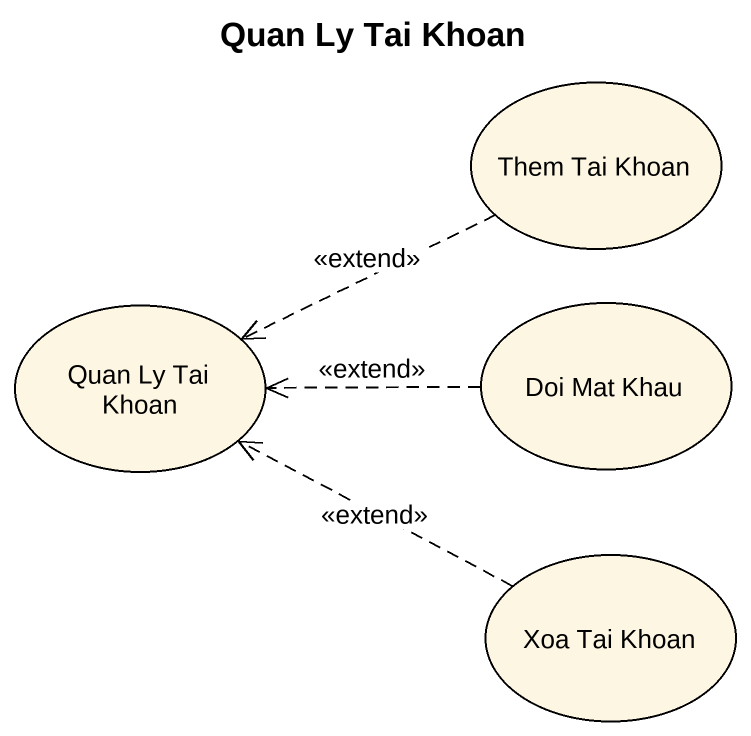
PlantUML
@startuml
title Quan Ly Tai Khoan
usecase "Them Tai Khoan" as Them_Tai_Khoan
usecase "Quan Ly Tai Khoan" as Quan_Ly_Tai_Khoan
usecase "Doi Mat Khau" as Doi_Mat_Khau
usecase "Xoa Tai Khoan" as Xoa_Tai_Khoan
Them_Tai_Khoan .left.> Quan_Ly_Tai_Khoan : <<extend>>
Doi_Mat_Khau .left.> Quan_Ly_Tai_Khoan : <<extend>>
Xoa_Tai_Khoan .left.> Quan_Ly_Tai_Khoan : <<extend>>
@enduml
